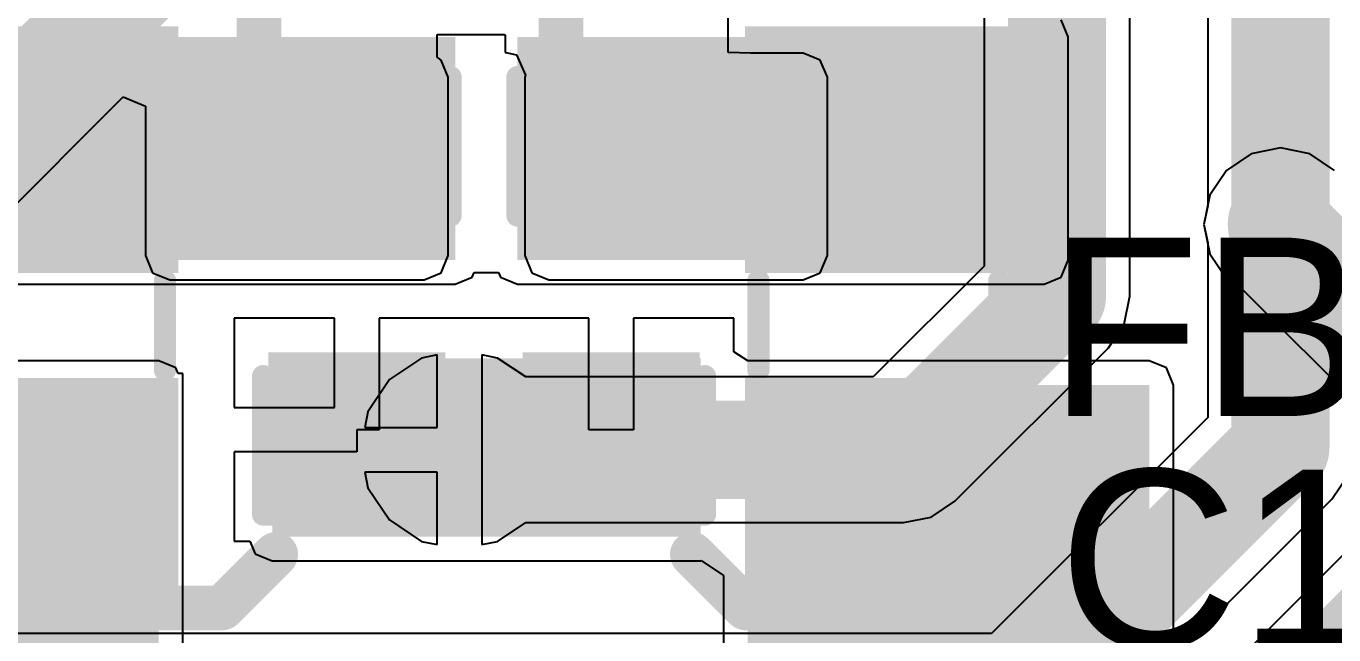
# Model space of a CAD drawing. Header units: millimetres. Extents: x -0.26 to 4.68, y -0.29 to 2.93.
# Drawn here: x 3.5707 to 3.8638, y 0.491 to 0.6274 of the extents above; entities that cross this region are included whole.
import ezdxf

# ---------------------------------------------------------------- set-up
doc = ezdxf.new("R2010")
doc.units = ezdxf.units.MM
doc.header["$MEASUREMENT"] = 0
for name, color, linetype in [('BottomLayer', 5, 'Continuous'), ('BottomPaste', 16, 'Continuous'), ('BottomSolder', 6, 'Continuous'), ('TopLayer', 1, 'Continuous'), ('TopOverlay', 2, 'Continuous'), ('TopPaste', 8, 'Continuous'), ('TopSolder', 216, 'Continuous'), ('ViaHoleLayer', 16, 'Continuous')]:
    doc.layers.add(name, color=color, linetype=linetype)
doc.styles.add('Arial', font='', dxfattribs={"height": 0.2})
doc.styles.get('Arial').set_extended_font_data('Arial')

# ---------------------------------------------------------------- blocks, each defined once
blk = doc.blocks.new('I___0805_116')
at = {"layer": 'TopLayer'}
for points in [[(-0.06299, 0.02598), (-0.01575, 0.02598), (-0.01575, -0.02598), (-0.06299, -0.02598)], [(0.01575, 0.02598), (0.06299, 0.02598), (0.06299, -0.02598), (0.01575, -0.02598)]]:
    blk.add_hatch(color=1, dxfattribs=at).paths.add_polyline_path(points)
at = {"layer": 'TopPaste'}
for points in [[(-0.06299, 0.02598), (-0.01575, 0.02598), (-0.01575, -0.02598), (-0.06299, -0.02598)], [(0.01575, 0.02598), (0.06299, 0.02598), (0.06299, -0.02598), (0.01575, -0.02598)]]:
    blk.add_hatch(color=8, dxfattribs=at).paths.add_polyline_path(points)
at = {"layer": 'TopSolder'}
for points in [[(-0.06699, 0.02998), (-0.01175, 0.02998), (-0.01175, -0.02998), (-0.06699, -0.02998)], [(0.01175, 0.02998), (0.06699, 0.02998), (0.06699, -0.02998), (0.01175, -0.02998)]]:
    blk.add_hatch(color=216, dxfattribs=at).paths.add_polyline_path(points)
at = {"layer": 'TopOverlay', "const_width": 0.005}
for points in [[(-0.01, 0.027), (0.01, 0.027)], [(-0.01, -0.027), (0.01, -0.027)]]:
    blk.add_lwpolyline(points, dxfattribs=at)
at = {"layer": 'TopOverlay', "const_width": 0.0025}
for points in [[(-0.01125, 0.027, 1), (-0.00875, 0.027, 1)], [(0.00875, 0.027, 1), (0.01125, 0.027, 1)], [(-0.01125, -0.027, 1), (-0.00875, -0.027, 1)], [(0.00875, -0.027, 1), (0.01125, -0.027, 1)]]:
    blk.add_lwpolyline(points, format="xyb", close=True, dxfattribs=at)
blk = doc.blocks.new('I___0805_117')
at = {"layer": 'TopLayer'}
for points in [[(-0.06299, 0.02598), (-0.01575, 0.02598), (-0.01575, -0.02598), (-0.06299, -0.02598)], [(0.01575, 0.02598), (0.06299, 0.02598), (0.06299, -0.02598), (0.01575, -0.02598)]]:
    blk.add_hatch(color=1, dxfattribs=at).paths.add_polyline_path(points)
at = {"layer": 'TopPaste'}
for points in [[(-0.06299, 0.02598), (-0.01575, 0.02598), (-0.01575, -0.02598), (-0.06299, -0.02598)], [(0.01575, 0.02598), (0.06299, 0.02598), (0.06299, -0.02598), (0.01575, -0.02598)]]:
    blk.add_hatch(color=8, dxfattribs=at).paths.add_polyline_path(points)
at = {"layer": 'TopSolder'}
for points in [[(-0.06699, 0.02998), (-0.01175, 0.02998), (-0.01175, -0.02998), (-0.06699, -0.02998)], [(0.01175, 0.02998), (0.06699, 0.02998), (0.06699, -0.02998), (0.01175, -0.02998)]]:
    blk.add_hatch(color=216, dxfattribs=at).paths.add_polyline_path(points)
at = {"layer": 'TopOverlay', "const_width": 0.005}
for points in [[(-0.01, 0.027), (0.01, 0.027)], [(-0.01, -0.027), (0.01, -0.027)]]:
    blk.add_lwpolyline(points, dxfattribs=at)
at = {"layer": 'TopOverlay', "const_width": 0.0025}
for points in [[(-0.01125, 0.027, 1), (-0.00875, 0.027, 1)], [(0.00875, 0.027, 1), (0.01125, 0.027, 1)], [(-0.01125, -0.027, 1), (-0.00875, -0.027, 1)], [(0.00875, -0.027, 1), (0.01125, -0.027, 1)]]:
    blk.add_lwpolyline(points, format="xyb", close=True, dxfattribs=at)
blk = doc.blocks.new('C___0603_184')
at = {"layer": 'TopLayer'}
for points in [[(-0.015, 0.0175), (-0.015, -0.0175), (-0.045, -0.0175), (-0.045, 0.0175)], [(0.045, 0.0175), (0.045, -0.0175), (0.015, -0.0175), (0.015, 0.0175)]]:
    blk.add_hatch(color=1, dxfattribs=at).paths.add_polyline_path(points)
at = {"layer": 'TopPaste'}
for points in [[(-0.015, 0.0175), (-0.015, -0.0175), (-0.045, -0.0175), (-0.045, 0.0175)], [(0.045, 0.0175), (0.045, -0.0175), (0.015, -0.0175), (0.015, 0.0175)]]:
    blk.add_hatch(color=8, dxfattribs=at).paths.add_polyline_path(points)
at = {"layer": 'TopSolder'}
for points in [[(-0.01264, 0.01986), (-0.01264, -0.01986), (-0.04736, -0.01986), (-0.04736, 0.01986)], [(0.04736, 0.01986), (0.04736, -0.01986), (0.01264, -0.01986), (0.01264, 0.01986)]]:
    blk.add_hatch(color=216, dxfattribs=at).paths.add_polyline_path(points)
at = {"layer": 'TopOverlay', "const_width": 0.005}
for points in [[(-0.049, -0.021), (-0.049, 0.021)], [(-0.018, 0.021), (-0.049, 0.021)], [(0.049, 0.021), (0.018, 0.021)], [(0.049, -0.021), (0.049, 0.021)], [(-0.018, -0.021), (-0.049, -0.021)], [(0.049, -0.021), (0.018, -0.021)]]:
    blk.add_lwpolyline(points, dxfattribs=at)
at = {"layer": 'TopOverlay', "const_width": 0.0025}
for points in [[(-0.05025, 0.021, 1), (-0.04775, 0.021, 1)], [(-0.05025, 0.021, 1), (-0.04775, 0.021, 1)], [(-0.01925, 0.021, 1), (-0.01675, 0.021, 1)], [(0.01675, 0.021, 1), (0.01925, 0.021, 1)], [(0.04775, 0.021, 1), (0.05025, 0.021, 1)], [(0.04775, 0.021, 1), (0.05025, 0.021, 1)], [(-0.05025, -0.021, 1), (-0.04775, -0.021, 1)], [(-0.05025, -0.021, 1), (-0.04775, -0.021, 1)], [(-0.01925, -0.021, 1), (-0.01675, -0.021, 1)], [(0.01675, -0.021, 1), (0.01925, -0.021, 1)], [(0.04775, -0.021, 1), (0.05025, -0.021, 1)], [(0.04775, -0.021, 1), (0.05025, -0.021, 1)]]:
    blk.add_lwpolyline(points, format="xyb", close=True, dxfattribs=at)
blk = doc.blocks.new('C___0603_B_186')
at = {"layer": 'BottomLayer'}
for points in [[(-0.045, -0.0175), (-0.045, 0.0175), (-0.015, 0.0175), (-0.015, -0.0175)], [(0.015, -0.0175), (0.015, 0.0175), (0.045, 0.0175), (0.045, -0.0175)]]:
    blk.add_hatch(color=5, dxfattribs=at).paths.add_polyline_path(points)
at = {"layer": 'BottomPaste'}
for points in [[(-0.045, -0.0175), (-0.045, 0.0175), (-0.015, 0.0175), (-0.015, -0.0175)], [(0.015, -0.0175), (0.015, 0.0175), (0.045, 0.0175), (0.045, -0.0175)]]:
    blk.add_hatch(color=16, dxfattribs=at).paths.add_polyline_path(points)
at = {"layer": 'BottomSolder'}
for points in [[(-0.04736, -0.01986), (-0.04736, 0.01986), (-0.01264, 0.01986), (-0.01264, -0.01986)], [(0.01264, -0.01986), (0.01264, 0.01986), (0.04736, 0.01986), (0.04736, -0.01986)]]:
    blk.add_hatch(color=6, dxfattribs=at).paths.add_polyline_path(points)
blk = doc.blocks.new('C___0603_190')
at = {"layer": 'TopLayer'}
for points in [[(-0.015, 0.0175), (-0.015, -0.0175), (-0.045, -0.0175), (-0.045, 0.0175)], [(0.045, 0.0175), (0.045, -0.0175), (0.015, -0.0175), (0.015, 0.0175)]]:
    blk.add_hatch(color=1, dxfattribs=at).paths.add_polyline_path(points)
at = {"layer": 'TopPaste'}
for points in [[(-0.015, 0.0175), (-0.015, -0.0175), (-0.045, -0.0175), (-0.045, 0.0175)], [(0.045, 0.0175), (0.045, -0.0175), (0.015, -0.0175), (0.015, 0.0175)]]:
    blk.add_hatch(color=8, dxfattribs=at).paths.add_polyline_path(points)
at = {"layer": 'TopSolder'}
for points in [[(-0.01264, 0.01986), (-0.01264, -0.01986), (-0.04736, -0.01986), (-0.04736, 0.01986)], [(0.04736, 0.01986), (0.04736, -0.01986), (0.01264, -0.01986), (0.01264, 0.01986)]]:
    blk.add_hatch(color=216, dxfattribs=at).paths.add_polyline_path(points)
at = {"layer": 'TopOverlay', "const_width": 0.005}
for points in [[(-0.049, 0.021), (-0.049, -0.021)], [(-0.049, 0.021), (-0.018, 0.021)], [(0.018, 0.021), (0.049, 0.021)], [(0.049, 0.021), (0.049, -0.021)], [(-0.049, -0.021), (-0.018, -0.021)], [(0.018, -0.021), (0.049, -0.021)]]:
    blk.add_lwpolyline(points, dxfattribs=at)
at = {"layer": 'TopOverlay', "const_width": 0.0025}
for points in [[(-0.05025, 0.021, 1), (-0.04775, 0.021, 1)], [(-0.05025, 0.021, 1), (-0.04775, 0.021, 1)], [(-0.01925, 0.021, 1), (-0.01675, 0.021, 1)], [(0.01675, 0.021, 1), (0.01925, 0.021, 1)], [(0.04775, 0.021, 1), (0.05025, 0.021, 1)], [(0.04775, 0.021, 1), (0.05025, 0.021, 1)], [(-0.05025, -0.021, 1), (-0.04775, -0.021, 1)], [(-0.05025, -0.021, 1), (-0.04775, -0.021, 1)], [(-0.01925, -0.021, 1), (-0.01675, -0.021, 1)], [(0.01675, -0.021, 1), (0.01925, -0.021, 1)], [(0.04775, -0.021, 1), (0.05025, -0.021, 1)], [(0.04775, -0.021, 1), (0.05025, -0.021, 1)]]:
    blk.add_lwpolyline(points, format="xyb", close=True, dxfattribs=at)

msp = doc.modelspace()

# ---------------------------------------------------------------- hatches: boundary and pattern name
at = {"layer": 'BottomLayer'}
for points in [[(3.65987, 0.61595), (3.60287, 0.61595), (3.60287, 0.57595), (3.65987, 0.57595)], [(3.68787, 0.57595), (3.74487, 0.57595), (3.74487, 0.61595), (3.68787, 0.61595)]]:
    msp.add_hatch(color=5, dxfattribs=at).paths.add_polyline_path(points)
h = msp.add_hatch(color=5, dxfattribs=at)
edge = h.paths.add_edge_path()
edge.add_arc((3.61487, 0.59595), 0.01181, 0, 360)
h = msp.add_hatch(color=5, dxfattribs=at)
edge = h.paths.add_edge_path()
edge.add_arc((3.73287, 0.59695), 0.01181, 0, 360)
h = msp.add_hatch(color=5, dxfattribs=at)
edge = h.paths.add_edge_path()
edge.add_arc((3.85182, 0.58295), 0.01181, 0, 360)
h = msp.add_hatch(color=5, dxfattribs=at)
edge = h.paths.add_edge_path()
edge.add_arc((3.66782, 0.53245), 0.01181, 0, 360)
at = {"layer": 'BottomSolder'}
h = msp.add_hatch(color=6, dxfattribs=at)
edge = h.paths.add_edge_path()
edge.add_arc((3.61487, 0.59595), 0.00591, 0, 360)
h = msp.add_hatch(color=6, dxfattribs=at)
edge = h.paths.add_edge_path()
edge.add_arc((3.73287, 0.59695), 0.00591, 0, 360)
h = msp.add_hatch(color=6, dxfattribs=at)
edge = h.paths.add_edge_path()
edge.add_arc((3.85182, 0.58295), 0.00591, 0, 360)
h = msp.add_hatch(color=6, dxfattribs=at)
edge = h.paths.add_edge_path()
edge.add_arc((3.66782, 0.53245), 0.00591, 0, 360)
at = {"layer": 'TopLayer'}
for points in [[(3.66687, 0.62495), (3.54587, 0.62495), (3.54587, 0.57495), (3.66687, 0.57495)], [(3.68082, 0.57495), (3.79887, 0.57495), (3.79887, 0.62495), (3.68082, 0.62495)], [(3.62587, 0.51295), (3.72187, 0.51295), (3.72187, 0.55295), (3.62587, 0.55295)], [(3.60042, 0.54695), (3.51042, 0.54695), (3.51042, 0.29895), (3.60042, 0.29895)], [(3.73242, 0.29895), (3.82242, 0.29895), (3.82242, 0.54695), (3.73242, 0.54695)]]:
    msp.add_hatch(color=1, dxfattribs=at).paths.add_polyline_path(points)
h = msp.add_hatch(color=1, dxfattribs=at)
edge = h.paths.add_edge_path()
edge.add_arc((3.61487, 0.59595), 0.01181, 0, 360)
h = msp.add_hatch(color=1, dxfattribs=at)
edge = h.paths.add_edge_path()
edge.add_arc((3.73287, 0.59695), 0.01181, 0, 360)
h = msp.add_hatch(color=1, dxfattribs=at)
edge = h.paths.add_edge_path()
edge.add_arc((3.85182, 0.58295), 0.01181, 0, 360)
h = msp.add_hatch(color=1, dxfattribs=at)
edge = h.paths.add_edge_path()
edge.add_arc((3.66782, 0.53245), 0.01181, 0, 360)
at = {"layer": 'TopSolder'}
h = msp.add_hatch(color=216, dxfattribs=at)
edge = h.paths.add_edge_path()
edge.add_arc((3.61487, 0.59595), 0.00591, 0, 360)
h = msp.add_hatch(color=216, dxfattribs=at)
edge = h.paths.add_edge_path()
edge.add_arc((3.73287, 0.59695), 0.00591, 0, 360)
h = msp.add_hatch(color=216, dxfattribs=at)
edge = h.paths.add_edge_path()
edge.add_arc((3.85182, 0.58295), 0.00591, 0, 360)
h = msp.add_hatch(color=216, dxfattribs=at)
edge = h.paths.add_edge_path()
edge.add_arc((3.66782, 0.53245), 0.00591, 0, 360)
at = {"layer": 'ViaHoleLayer'}
h = msp.add_hatch(color=16, dxfattribs=at)
edge = h.paths.add_edge_path()
edge.add_arc((3.61487, 0.59595), 0.00591, 0, 360)
h = msp.add_hatch(color=16, dxfattribs=at)
edge = h.paths.add_edge_path()
edge.add_arc((3.73287, 0.59695), 0.00591, 0, 360)
h = msp.add_hatch(color=16, dxfattribs=at)
edge = h.paths.add_edge_path()
edge.add_arc((3.85182, 0.58295), 0.00591, 0, 360)
h = msp.add_hatch(color=16, dxfattribs=at)
edge = h.paths.add_edge_path()
edge.add_arc((3.66782, 0.53245), 0.00591, 0, 360)

# ---------------------------------------------------------------- linework, layer by layer
at = {"layer": 'BottomLayer'}
for p, q in [((3.81804, 0.56685), (3.81804, 0.73673)), ((3.78541, 0.7334), (3.78541, 0.57361)), ((3.72805, 0.62145), (3.72805, 0.6307)), ((3.66282, 0.62045), (3.66283, 0.62545)), ((3.66283, 0.62545), (3.66285, 0.62554)), ((3.66285, 0.62554), (3.67782, 0.62554)), ((3.67782, 0.62554), (3.67805, 0.62539)), ((3.67805, 0.62539), (3.67805, 0.62145)), ((3.67805, 0.62145), (3.67824, 0.62145)), ((3.67824, 0.62145), (3.68061, 0.62093)), ((3.73301, 0.62136), (3.72805, 0.62145)), ((3.74487, 0.62136), (3.73301, 0.62136)), ((3.74869, 0.61978), (3.74487, 0.62136)), ((3.66369, 0.61978), (3.66282, 0.62045)), ((3.66528, 0.61595), (3.66369, 0.61978)), ((3.68061, 0.62093), (3.68264, 0.6164)), ((3.75028, 0.61595), (3.74869, 0.61978)), ((3.66528, 0.57595), (3.66528, 0.61595)), ((3.68264, 0.6164), (3.68245, 0.61595)), ((3.68245, 0.61595), (3.68245, 0.57595)), ((3.75028, 0.57595), (3.75028, 0.61595)), ((3.48936, 0.50841), (3.59245, 0.61151)), ((3.59245, 0.61151), (3.59745, 0.60944)), ((3.59745, 0.60944), (3.59745, 0.57595)), ((3.84526, 0.59878), (3.8397, 0.59507)), ((3.85182, 0.60009), (3.84526, 0.59878)), ((3.85838, 0.59878), (3.85182, 0.60009)), ((3.86394, 0.59507), (3.85838, 0.59878)), ((3.8397, 0.59507), (3.83599, 0.58951)), ((3.83599, 0.58951), (3.83468, 0.58295)), ((3.83468, 0.58295), (3.83551, 0.57879)), ((3.83551, 0.57879), (3.83551, 0.53971)), ((3.59745, 0.57595), (3.59904, 0.57212)), ((3.66369, 0.57212), (3.66528, 0.57595)), ((3.68245, 0.57595), (3.68404, 0.57212)), ((3.74869, 0.57212), (3.75028, 0.57595)), ((3.59904, 0.57212), (3.60287, 0.57054)), ((3.65987, 0.57054), (3.66369, 0.57212)), ((3.68404, 0.57212), (3.68787, 0.57054)), ((3.74487, 0.57054), (3.74869, 0.57212)), ((3.78541, 0.57361), (3.76057, 0.54876)), ((3.60287, 0.57054), (3.65987, 0.57054)), ((3.68787, 0.57054), (3.74487, 0.57054)), ((3.8168, 0.56061), (3.81804, 0.56685)), ((3.81326, 0.55532), (3.8168, 0.56061)), ((3.77886, 0.52091), (3.81326, 0.55532)), ((3.65931, 0.55299), (3.6521, 0.54817)), ((3.66282, 0.55369), (3.65931, 0.55299)), ((3.66282, 0.53745), (3.66282, 0.55369)), ((3.67633, 0.55299), (3.67282, 0.55369)), ((3.67282, 0.55369), (3.67282, 0.53245)), ((3.68267, 0.54876), (3.67633, 0.55299)), ((3.91051, 0.55358), (3.80519, 0.44826)), ((3.6521, 0.54817), (3.64728, 0.54096)), ((3.76057, 0.54876), (3.68267, 0.54876)), ((3.64728, 0.54096), (3.64658, 0.53745)), ((3.83551, 0.53971), (3.78707, 0.49126)), ((3.64658, 0.53745), (3.66282, 0.53745)), ((3.67282, 0.53245), (3.67282, 0.5112)), ((3.66282, 0.52745), (3.64658, 0.52745)), ((3.64658, 0.52745), (3.64728, 0.52394)), ((3.66282, 0.5112), (3.66282, 0.52745)), ((3.86336, 0.52141), (3.86689, 0.52671)), ((3.64728, 0.52394), (3.6521, 0.51672)), ((3.77357, 0.51738), (3.77886, 0.52091)), ((3.80536, 0.46341), (3.86336, 0.52141)), ((3.6521, 0.51672), (3.65931, 0.5119)), ((3.67633, 0.5119), (3.68267, 0.51614)), ((3.68267, 0.51614), (3.76732, 0.51614)), ((3.76732, 0.51614), (3.77357, 0.51738)), ((3.65931, 0.5119), (3.66282, 0.5112)), ((3.67282, 0.5112), (3.67633, 0.5119)), ((3.78707, 0.49126), (3.23398, 0.49126))]:
    msp.add_line(p, q, dxfattribs=at)
at = {"layer": 'BottomLayer', "const_width": 0.022}
for points in [[(3.80173, 0.56685), (3.80173, 0.74016)], [(3.47782, 0.51995), (3.59982, 0.64195)], [(3.85182, 0.53295), (3.85182, 0.58295)], [(3.76732, 0.53245), (3.80173, 0.56685)], [(3.81195, 0.43195), (3.92682, 0.54682)], [(3.66782, 0.53245), (3.76732, 0.53245)], [(3.79382, 0.47495), (3.85182, 0.53295)]]:
    msp.add_lwpolyline(points, dxfattribs=at)
at = {"layer": 'BottomLayer', "const_width": 0.011}
for points in [[(3.84632, 0.58295, 1), (3.85732, 0.58295, 1)], [(3.79623, 0.56685, 1), (3.80723, 0.56685, 1)], [(3.79623, 0.56685, 1), (3.80723, 0.56685, 1)], [(3.66232, 0.53245, 1), (3.67332, 0.53245, 1)], [(3.76182, 0.53245, 1), (3.77282, 0.53245, 1)], [(3.76182, 0.53245, 1), (3.77282, 0.53245, 1)], [(3.84632, 0.53295, 1), (3.85732, 0.53295, 1)], [(3.84632, 0.53295, 1), (3.85732, 0.53295, 1)]]:
    msp.add_lwpolyline(points, format="xyb", close=True, dxfattribs=at)
at = {"layer": 'TopLayer'}
for p, q in [((3.83551, 0.71479), (3.83551, 0.58711)), ((3.80428, 0.62495), (3.80269, 0.62878)), ((3.80428, 0.57495), (3.80428, 0.62495)), ((3.83551, 0.58711), (3.83468, 0.58295)), ((3.83468, 0.58295), (3.83599, 0.57639)), ((3.80269, 0.57112), (3.80428, 0.57495)), ((3.83599, 0.57639), (3.8397, 0.57083)), ((3.67069, 0.57112), (3.67114, 0.5722)), ((3.67114, 0.5722), (3.67655, 0.5722)), ((3.67655, 0.5722), (3.677, 0.57112)), ((3.54587, 0.56954), (3.66687, 0.56954)), ((3.66687, 0.56954), (3.67069, 0.57112)), ((3.677, 0.57112), (3.68082, 0.56954)), ((3.68082, 0.56954), (3.79887, 0.56954)), ((3.79887, 0.56954), (3.80269, 0.57112)), ((3.8397, 0.57083), (3.84323, 0.56847)), ((3.84323, 0.56847), (3.88624, 0.52546)), ((3.63982, 0.56195), (3.61732, 0.56195)), ((3.61732, 0.56195), (3.61732, 0.54195)), ((3.63982, 0.54195), (3.63982, 0.56195)), ((3.66947, 0.56195), (3.64982, 0.56195)), ((3.64982, 0.56195), (3.64982, 0.53695)), ((3.67232, 0.56195), (3.66947, 0.56195)), ((3.67432, 0.56195), (3.67232, 0.56195)), ((3.67232, 0.56195), (3.67232, 0.56195)), ((3.67718, 0.56195), (3.67432, 0.56195)), ((3.67432, 0.56195), (3.67432, 0.56195)), ((3.69682, 0.56195), (3.67718, 0.56195)), ((3.69682, 0.53695), (3.69682, 0.56195)), ((3.72932, 0.56195), (3.70682, 0.56195)), ((3.70682, 0.56195), (3.70682, 0.53695)), ((3.72932, 0.55443), (3.72932, 0.56195)), ((3.73242, 0.55236), (3.72932, 0.55443)), ((3.60042, 0.55236), (3.51042, 0.55236)), ((3.60425, 0.55078), (3.60042, 0.55236)), ((3.82242, 0.55236), (3.73242, 0.55236)), ((3.82625, 0.55078), (3.82242, 0.55236)), ((3.60475, 0.54957), (3.60425, 0.55078)), ((3.60581, 0.54957), (3.60475, 0.54957)), ((3.60581, 0.54702), (3.60581, 0.54957)), ((3.82783, 0.54695), (3.82625, 0.55078)), ((3.60583, 0.54695), (3.60581, 0.54702)), ((3.60583, 0.41136), (3.60583, 0.54695)), ((3.82783, 0.29895), (3.82783, 0.54695)), ((3.61732, 0.54195), (3.63982, 0.54195)), ((3.64982, 0.53695), (3.64482, 0.53695)), ((3.64482, 0.53695), (3.64482, 0.53195)), ((3.70682, 0.53695), (3.69682, 0.53695)), ((3.64482, 0.53195), (3.61732, 0.53195)), ((3.61732, 0.53195), (3.61732, 0.51195)), ((3.61732, 0.51195), (3.62087, 0.51195)), ((3.62087, 0.51195), (3.62204, 0.50912)), ((3.62204, 0.50912), (3.62587, 0.50754)), ((3.62587, 0.50754), (3.72187, 0.50754)), ((3.72187, 0.50754), (3.72201, 0.5076)), ((3.72201, 0.5076), (3.72701, 0.50426)), ((3.72701, 0.50426), (3.72701, 0.41136))]:
    msp.add_line(p, q, dxfattribs=at)
for points, const_width in [([(3.85182, 0.58295), (3.85182, 0.72495)], 0.022), ([(3.69056, 0.61995), (3.69056, 0.64225)], 0.01), ([(3.62287, 0.59691), (3.62287, 0.63701)], 0.01), ([(3.69056, 0.61995), (3.70189, 0.60862)], 0.01), ([(3.68932, 0.60695), (3.69932, 0.59695)], 0.01), ([(3.69932, 0.59695), (3.70182, 0.59695)], 0.01), ([(3.85182, 0.58295), (3.89777, 0.537)], 0.022), ([(3.76182, 0.52095), (3.76282, 0.51995)], 0.04)]:
    msp.add_lwpolyline(points, dxfattribs=dict(at, const_width=const_width))
for points, const_width in [([(3.68806, 0.61995, 1), (3.69306, 0.61995, 1)], 0.005), ([(3.68806, 0.61995, 1), (3.69306, 0.61995, 1)], 0.005), ([(3.69939, 0.60862, 1), (3.70439, 0.60862, 1)], 0.005), ([(3.68682, 0.60695, 1), (3.69182, 0.60695, 1)], 0.005), ([(3.62037, 0.59691, 1), (3.62537, 0.59691, 1)], 0.005), ([(3.69682, 0.59695, 1), (3.70182, 0.59695, 1)], 0.005), ([(3.69682, 0.59695, 1), (3.70182, 0.59695, 1)], 0.005), ([(3.69932, 0.59695, 1), (3.70432, 0.59695, 1)], 0.005), ([(3.84632, 0.58295, 1), (3.85732, 0.58295, 1)], 0.011), ([(3.84632, 0.58295, 1), (3.85732, 0.58295, 1)], 0.011), ([(3.75182, 0.52095, 1), (3.77182, 0.52095, 1)], 0.02), ([(3.75282, 0.51995, 1), (3.77282, 0.51995, 1)], 0.02)]:
    msp.add_lwpolyline(points, format="xyb", close=True, dxfattribs=dict(at, const_width=const_width))
at = {"layer": 'TopOverlay', "const_width": 0.01}
for points in [[(3.61465, 0.497), (3.62665, 0.509)], [(3.72, 0.509), (3.732, 0.497)], [(3.53, 0.497), (3.61465, 0.497)], [(3.732, 0.497), (3.79, 0.497)]]:
    msp.add_lwpolyline(points, dxfattribs=at)
at = {"layer": 'TopOverlay', "const_width": 0.005}
for points in [[(3.62415, 0.509, 1), (3.62915, 0.509, 1)], [(3.7175, 0.509, 1), (3.7225, 0.509, 1)], [(3.61215, 0.497, 1), (3.61715, 0.497, 1)], [(3.61215, 0.497, 1), (3.61715, 0.497, 1)], [(3.7295, 0.497, 1), (3.7345, 0.497, 1)], [(3.7295, 0.497, 1), (3.7345, 0.497, 1)], [(3.7875, 0.497, 1), (3.7925, 0.497, 1)]]:
    msp.add_lwpolyline(points, format="xyb", close=True, dxfattribs=at)

# ---------------------------------------------------------------- block references
for name, p, rotation in [('I___0805_117', (3.57482, 0.56032), 90), ('I___0805_116', (3.76182, 0.56032), 90), ('C___0603_190', (3.64482, 0.56695), 90), ('C___0603_184', (3.70182, 0.56695), 270)]:
    msp.add_blockref(name, p, dxfattribs=dict(rotation=rotation))
msp.add_blockref('C___0603_B_186', (3.67282, 0.59795))

# ---------------------------------------------------------------- texts
at = {"layer": 'TopOverlay', "style": 'Arial'}
for s, p in [('FB3', (3.79968, 0.54001)), ('C17', (3.80202, 0.48801))]:
    msp.add_text(s, height=0.04, dxfattribs=at).set_placement(p)

doc.saveas('drawing.dxf')
